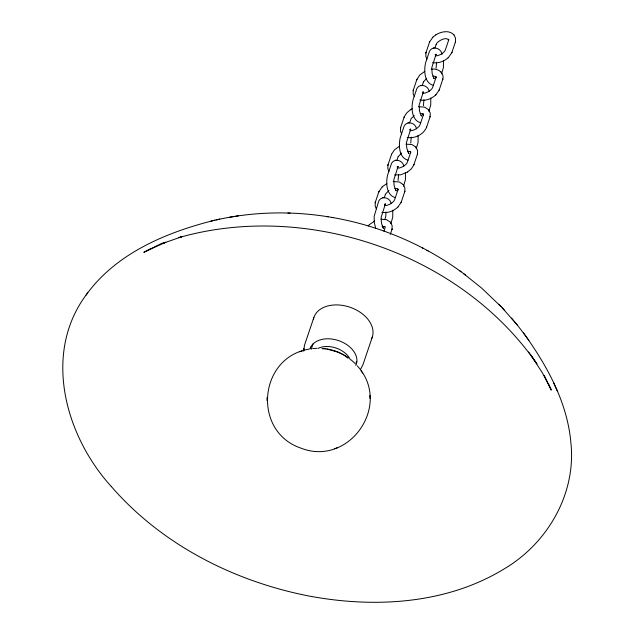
<?xml version="1.0" encoding="UTF-8"?>
<svg xmlns="http://www.w3.org/2000/svg" width="634" height="634" viewBox="0 0 634 634"><rect width="100%" height="100%" fill="white"/><g stroke="black" fill="none" stroke-linecap="round" stroke-linejoin="round"><path stroke-width="0.95" d="M357.322 365.889C392.818 404.714 349.049 467.583 300.35 447.929C252.11 431.041 258.696 357.164 309.21 349.112M267.049 400.617L267.072 399.182M267.072 398.881L267.096 397.431M303.718 351.22L304.455 345.324L313.846 317.571M303.694 349.849L303.797 348.375M311.239 349.286L313.069 343.882M375.257 202.579L375.162 206.121L376.295 208.8M387.921 165.157L387.834 168.699L388.959 171.378M400.593 127.727L400.498 131.27L401.631 133.948M413.257 90.305L413.17 93.848L414.295 96.526M392.042 229.128L392.137 225.585L390.409 222.154M425.921 52.876L425.834 56.418L426.967 59.097M404.809 191.428L404.896 187.886L403.176 184.446M417.473 153.999L417.568 150.456L415.841 147.025M430.145 116.577L430.232 113.034L428.513 109.603M442.809 79.147C444.711 72.49 437.095 67.783 431.207 69.28M455.481 41.725L455.569 38.183L453.849 34.751M375.296 202.397L378.791 191.975M387.968 164.967L391.463 154.553M400.633 127.545L404.127 117.132M413.305 90.123L416.8 79.702M425.969 52.693L429.464 42.28M390.322 234.366L392.002 229.318M401.267 202.024L404.761 191.611M413.939 164.602L417.426 154.181M426.603 127.172L430.098 116.759M439.275 89.751L442.762 79.337M451.939 52.329L455.434 41.907M375.193 202.832L375.36 202.151M387.857 165.403L388.024 164.721M400.529 127.981L400.696 127.299M413.194 90.551L413.36 89.877M425.866 53.129L426.032 52.448M391.939 229.563L392.105 228.882M404.698 191.856L404.872 191.175M417.37 154.427L417.537 153.753M430.034 117.005L430.201 116.323M442.706 79.583L442.873 78.901M455.37 42.153L455.537 41.472M398.081 180.492L398.588 174.548M410.745 143.07L411.26 137.126M423.417 105.64L423.924 99.704M436.081 68.218L436.588 62.275M384.22 197.8L385.409 194.305M396.892 160.378L398.073 156.875M409.556 122.948L411.212 118.503L414.287 115.61M422.228 85.527L423.409 82.024M434.892 48.097L436.081 44.602M384.822 219.665L385.805 216.202L385.924 211.978M383.966 231.283L385.274 226.909L382.033 226.14M390.885 223.628L392.747 217.216L392.787 210.219M403.549 186.198L405.411 179.794L405.459 172.797M416.221 148.776L418.083 142.365L418.123 135.367M428.885 111.346L430.748 104.943L430.795 97.945M441.557 73.924L443.42 67.513L443.459 60.515M372.301 337.066L362.902 364.819L360.635 369.186M429.583 41.955L432.895 37.16M416.91 79.385L419.748 75.066L424.843 71.317M404.246 116.807L406.687 112.923L410.515 109.698M391.582 154.236L394.411 149.909L399.507 146.169M378.91 191.658L382.223 186.864M448.507 57.44L451.82 52.646M435.843 94.862L439.156 90.068M407.194 137.467C414.771 138.783 423.346 134.606 426.484 127.497M407.551 172.036L411.379 168.81L413.82 164.919M397.843 207.144L401.148 202.349M429.424 42.391L429.622 41.844M416.752 79.821L416.958 79.274M404.088 117.242L404.286 116.696M391.416 154.672L391.622 154.117M378.752 192.094L378.95 191.547M451.78 52.757L451.979 52.21M439.108 90.186L439.314 89.632M426.444 127.608L426.65 127.062M413.78 165.03L413.978 164.483M401.108 202.46L401.314 201.913M436.129 44.467C436.866 41.202 447.232 35.837 448.579 40.378L445.322 49.999C444.909 52.21 439.132 56.228 435.344 55.895M423.457 81.897L426.603 78.41M398.12 156.741L401.615 153.032M385.456 194.17L388.951 190.462M87.73 292.845C41.923 351.838 64.803 435.526 111.378 486.595M86.081 295.079C116.006 253.283 166.48 232.226 214.775 220.22M368.156 225.981L369.464 224.571M432.531 62.615C438.102 63.685 443.943 61.482 448.119 57.805M419.866 100.045C425.43 101.115 431.279 98.904 435.447 95.235M382.619 186.499L386.843 183.591M432.84 37.216L435.851 34.846M448.072 57.852L448.563 57.393M435.399 95.274L435.891 94.815M382.167 186.911L382.667 186.451M369.408 224.618L374.654 221.012M397.89 207.088C393.698 211.043 387.628 213.42 381.858 212.319M436.374 34.529C441.549 31.423 449.498 29.956 454.023 34.949M435.827 34.862L436.39 34.513M410.491 109.714L412.179 108.747M407.575 172.02L400.704 174.826L394.53 174.897M150.464 248.821L143.815 252.356L158.112 245.089M146.153 251.119L165.918 242.188L163.057 243.297L181.831 236.704L178.836 237.623C306.753 201.002 460.276 253.164 536.927 363.884L528.645 351.989M158.912 244.708L162.502 243.044M442.025 54.429C441.098 47.249 430.47 45.252 428.893 53.042L425.636 62.663C423.774 70.152 424.209 83.125 433.355 85.328M429.178 91.399C428.021 84.417 417.687 82.967 416.229 90.464L412.972 100.085C411.094 107.606 411.553 120.531 420.691 122.75M416.514 128.829C415.357 121.839 405.023 120.397 403.557 127.894L400.3 137.515C398.421 145.028 398.881 157.961 408.019 160.18M403.842 166.251C402.685 159.269 392.359 157.818 390.893 165.315L387.636 174.936C385.757 182.449 386.217 195.383 395.354 197.602M391.178 203.672C390.021 196.691 379.687 195.248 378.221 202.745L374.163 216.281L374.25 222.272L375.677 228.359M334.768 448.626L335.735 448.27M336.385 448.04L337.399 447.675M302.355 350.864L299.747 351.807M384.6 204.433L385.409 203.997L384.751 204.394L385.377 204.005L381.097 217.446L381.486 223.216L382.999 227.487M433.299 48.002L433.87 47.859M435.13 54.77L436.073 54.294L435.423 54.69L436.049 54.302L431.77 67.743L432.158 73.52L433.672 77.792M420.635 85.431L421.206 85.281M422.466 92.192L423.409 91.724L419.106 105.173L419.494 110.942L421 115.214M407.971 122.853L408.534 122.711M409.794 129.613L410.745 129.146L410.087 129.542L410.713 129.154L406.434 142.595L406.751 147.991L408.336 152.635M395.299 160.283L395.87 160.133M397.13 167.043L398.073 166.576L397.415 166.964L398.049 166.576L393.769 180.024L394.086 185.413L395.664 190.065M382.635 197.705L383.198 197.562M216.139 219.935C252.776 211.693 290.998 210.813 328.055 216.765M211.074 221.068L219.736 219.11M229.833 217.193L233.249 216.654M234.976 216.384L238.281 215.861M418.535 106.702L424.645 107.138L428.687 109.793M405.871 144.132L411.973 144.56L416.023 147.223M393.199 181.554L399.309 181.982L403.351 184.645M312.673 348.605L316.913 348.288M380.994 219.19L386.55 219.689L390.592 222.352M432.8 76.159C435.32 76.31 436.216 76.088 435.915 77.808L432.657 87.429C432.158 89.759 426.381 93.642 422.68 93.317M420.128 113.581C421.903 113.557 424.003 113.787 423.243 115.23L419.993 124.85C419.771 126.824 413.653 131.214 410.008 130.739M407.464 151.011L410.753 151.835L410.428 151.471L410.594 152.659L407.321 162.28C407.028 164.325 401.108 168.573 397.344 168.168M394.792 188.433L397.011 188.607L398.081 189.376L394.657 199.702C394.324 201.818 388.388 205.979 384.679 205.59M287.876 213.048L290.126 213.095M321.953 348.676L325.488 348.882M347.868 357.425C340.474 352.306 331.733 349.16 322.761 348.431L323.221 348.486M331.986 217.422C378.427 225.371 423.013 244.09 461.116 271.804M326.97 349.072L337.914 352.1L343.747 355.016L348.129 358.107L347.4 357.473M326.724 216.551L333.183 217.613M433.838 78.339L434.361 78.6L433.601 77.681M421.174 115.768L421.689 116.022L421.087 115.348M408.502 153.19L409.025 153.452L408.272 152.532M395.838 190.62L396.353 190.874L395.6 189.954M383.174 228.042L383.689 228.303L382.936 227.384M426.967 250.311L428.156 250.953M422.379 247.862L423.449 248.441M463.454 273.516L481.563 288.018L501.074 306.626M459.293 270.464L465.38 274.926M351.141 359.89L355.563 363.964M423.298 114.263C421.982 113.383 424.035 114.429 423.258 115.23L423.243 114.215M448.603 39.395C448 38.872 449.237 40.362 448.563 39.292M502.263 307.894L517.186 324.885L525.855 336.202M498.76 304.209L504.656 310.398M111.283 486.484C161.852 544.812 234.342 581.544 309.519 596.126C375.098 608.307 447.335 604.154 505.227 568.254C547.847 542.696 576.251 493.371 570.925 443.158C567.501 402.487 546.984 365.422 523.478 332.945M441.359 72.371L440.884 71.848M511.503 318.062L513.865 320.907M514.76 321.961L517.186 324.885M530.507 354.533L542.553 373.117L551.215 389.934L544.178 375.352M526.45 337.034L528.883 340.363M361.118 370.795L361.673 371.643M362.046 372.237L362.624 373.125M551.215 389.934L548.394 383.768M553.617 382.865L557.421 391.265M369.852 395.402L369.923 396.71M369.947 397.13L370.018 398.453M313.339 319.591A30.812 21.247 18.7 0 1 349.73 307.141A30.812 21.247 18.7 0 1 371.492 339.039M310.018 348.866A24.409 16.833 18.7 0 1 339.301 340.854A24.409 16.833 18.7 0 1 355.856 365.493M356.768 361.372A24.56 16.001 23.4 0 1 356.015 362.291M310.24 348.391A24.56 17.792 13.6 0 1 310.652 347.115M318.046 348.391A20.597 14.202 18.7 0 1 350.412 359.858M436.041 77.15L435.93 77.808L435.764 76.627L436.041 77.15M398.057 189.384L397.922 190.081L397.756 188.9L398.081 189.376M410.713 152.168L410.578 152.659L410.713 152.168M448.714 39.894L448.595 40.386L448.714 39.894M384.814 226.536L384.822 226.528"/></g></svg>
